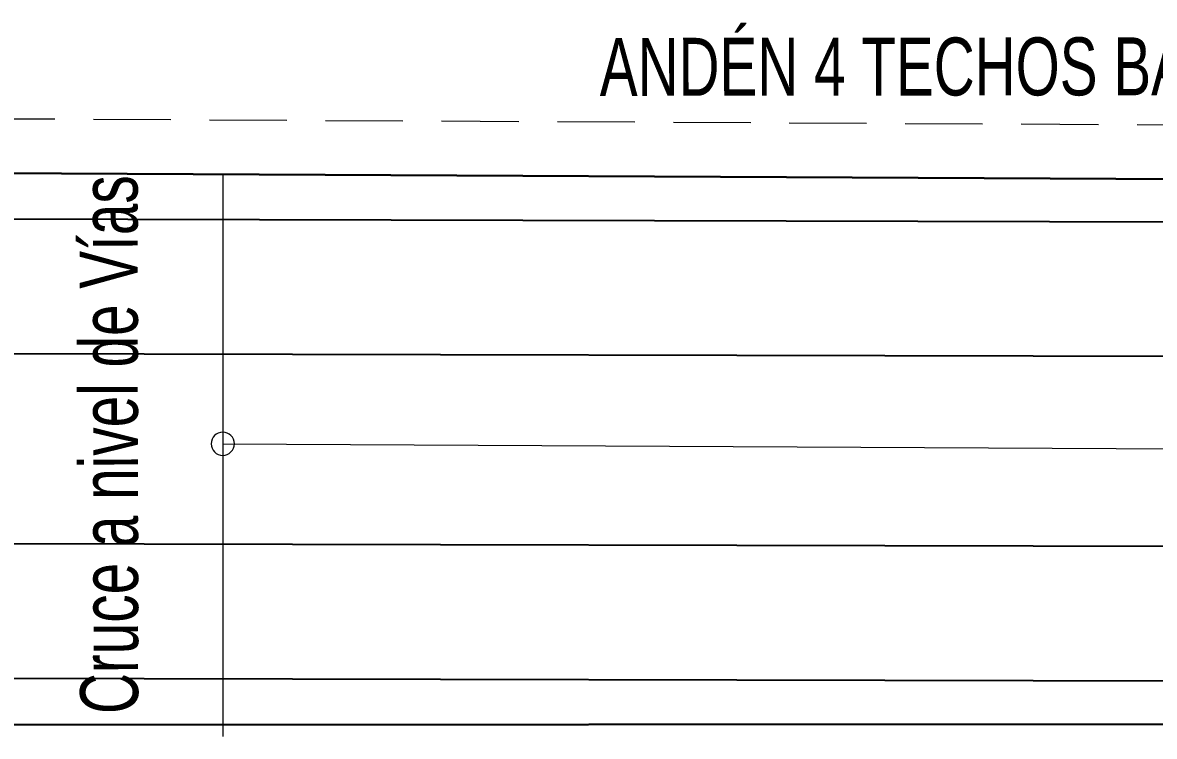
# Model space of a CAD drawing. Header units: millimetres. Extents: x 2669 to 3716, y 1967 to 2664.
# Drawn here: x 3398.28 to 3412.91, y 2223.3 to 2232.53 of the extents above; entities that cross this region are included whole.
import ezdxf

# ---------------------------------------------------------------- set-up
doc = ezdxf.new("R2010")
doc.units = ezdxf.units.MM
doc.linetypes.add('DASHED2', pattern=[0.375, 0.25, -0.125])
for name, color, linetype, lineweight in [('01 Textos', 7, 'Continuous', 15), ('03 Cerramientos', 7, 'Continuous', 15), ('03 Escaleras', 7, 'Continuous', 5), ('03 Proyecciones', 7, 'Continuous', 20), ('04 Plataformas', 7, 'Continuous', 30)]:
    doc.layers.add(name, color=color, linetype=linetype, lineweight=lineweight)
doc.layers.add('vías', color=8, linetype='Continuous')
doc.styles.add('ROMANS', font='arial.ttf', dxfattribs={"width": 0.7})
doc.linetypes.add('FENCELINE2', pattern='A,0.25,-0.1,[132,ltypeshp.shx,S=0.1,R=0,X=-0.1,Y=0],-0.1,1', length=1.45)

msp = doc.modelspace()

# ---------------------------------------------------------------- linework, layer by layer
at = {"layer": '03 Cerramientos', "linetype": 'FENCELINE2', "ltscale": 3}
msp.add_line((3400.865, 2227.086), (3424.371, 2226.963), dxfattribs=at)
at = {"layer": '03 Cerramientos'}
for start, end in [(0.061, 180.061), (180.061, 0.061)]:
    msp.add_arc((3400.865, 2227.086), 0.15, start, end, dxfattribs=at)
at = {"layer": '03 Escaleras'}
msp.add_line((3400.866, 2230.574), (3400.865, 2223.301), dxfattribs=at)
at = {"layer": '03 Proyecciones', "linetype": 'DASHED2', "ltscale": 4}
msp.add_line((3422.693, 2231.16), (3385.308, 2231.353), dxfattribs=at)
at = {"layer": '04 Plataformas'}
for p, q in [((3423.285, 2230.458), (3230.892, 2231.454)), ((3216.451, 2223.353), (3429.127, 2223.469))]:
    msp.add_line(p, q, dxfattribs=at)
at = {"layer": 'vías'}
for p, q in [((3422.952, 2229.933), (3216.151, 2230.411)), ((3422.948, 2228.193), (3216.152, 2228.671)), ((3422.943, 2225.733), (3216.154, 2226.211)), ((3422.938, 2223.993), (3216.156, 2224.471))]:
    msp.add_line(p, q, dxfattribs=at)

# ---------------------------------------------------------------- texts
at = {"layer": '01 Textos', "style": 'ROMANS', "width": 0.7}
for s, rotation, p in [('ANDÉN 4 TECHOS BAJOS', 0.061, (3405.742, 2231.587)), ('Cruce a nivel de Vías', 90.061, (3399.771, 2223.59))]:
    msp.add_text(s, height=0.75, rotation=rotation, dxfattribs=at).set_placement(p)

doc.saveas('drawing.dxf')
